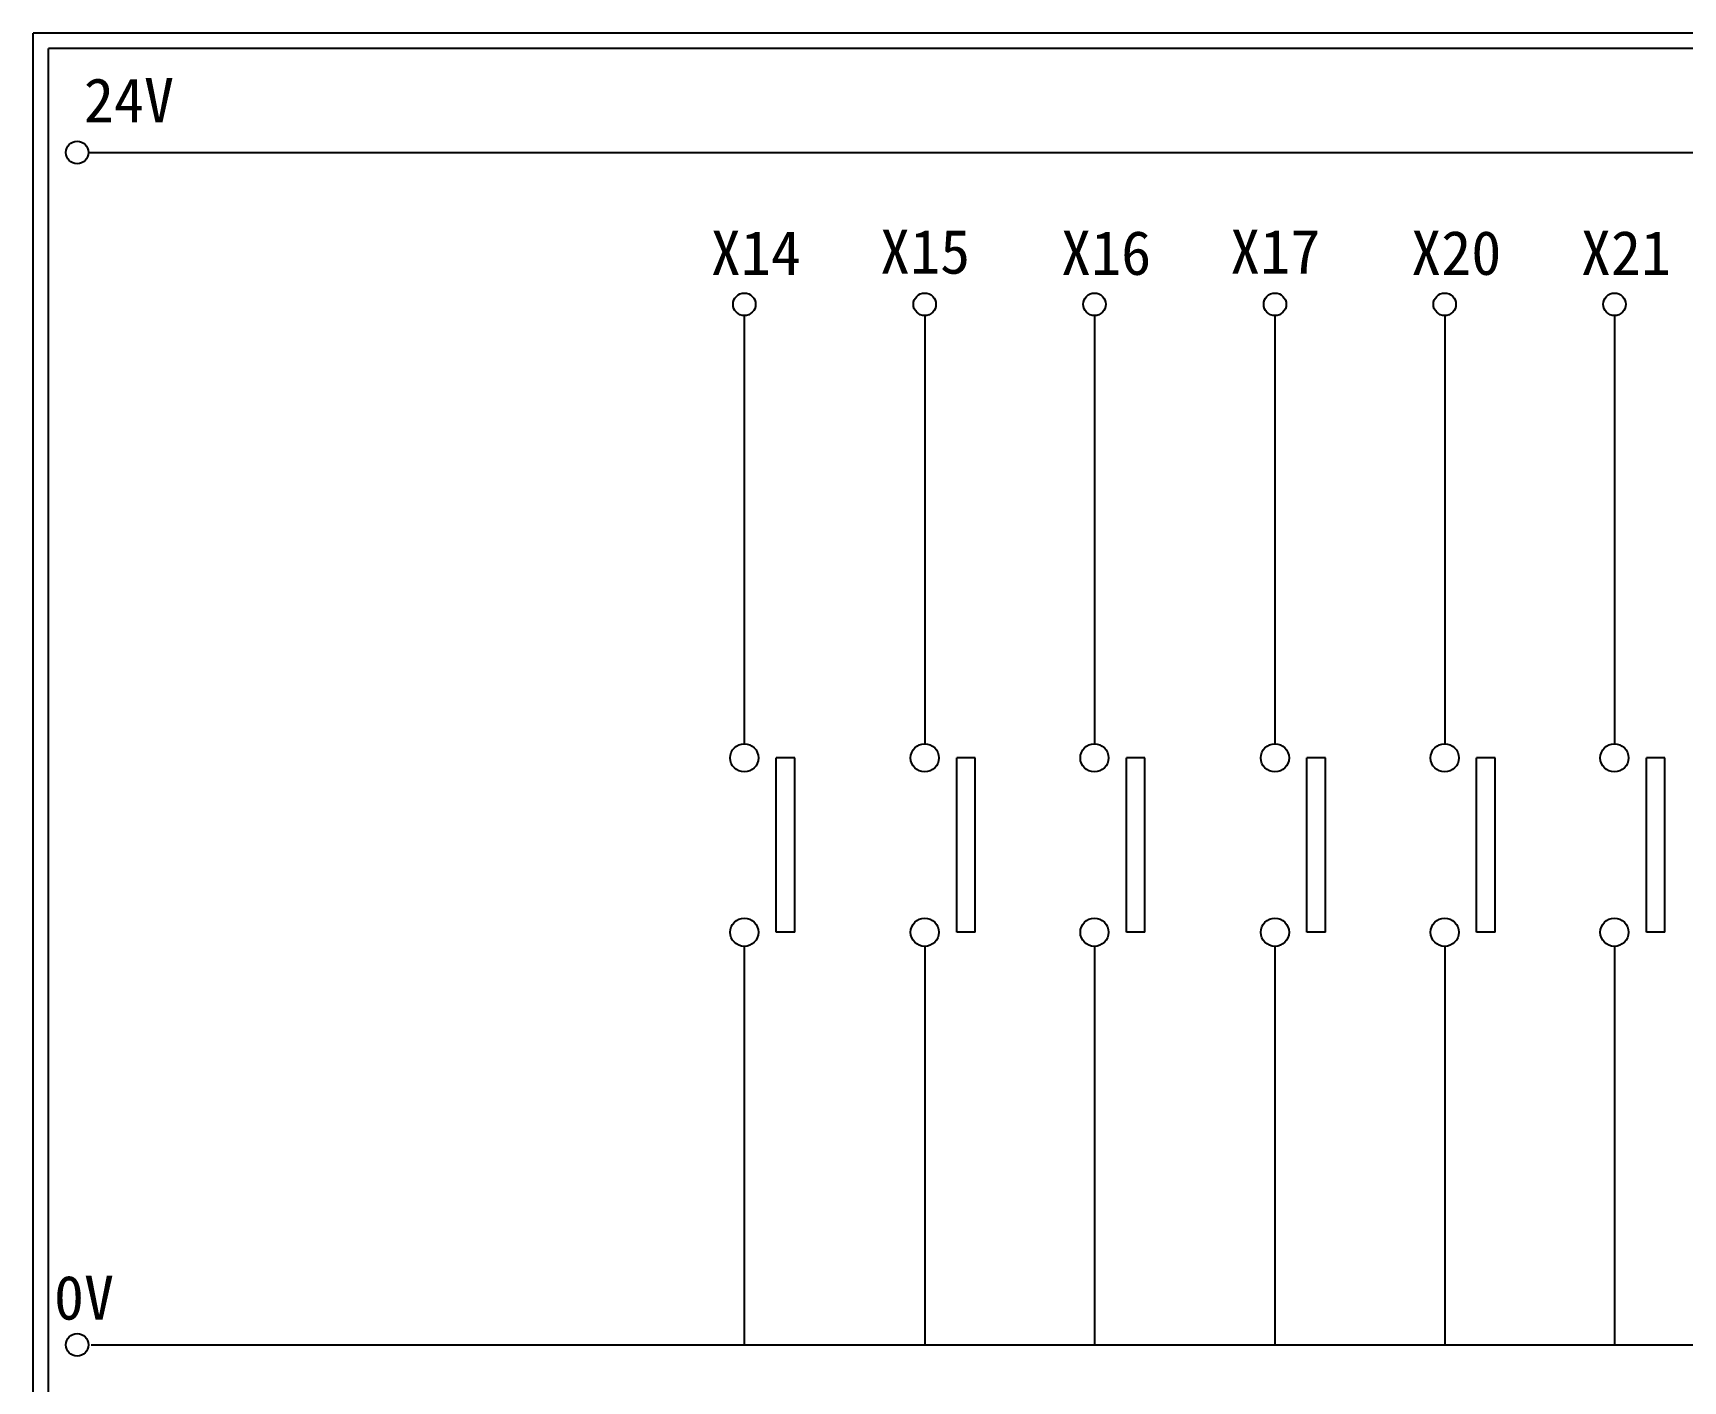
# Model space of a CAD drawing. Extents: x 275 to 562, y 265 to 469.
# Drawn here: x 274.9 to 409.4, y 358.9 to 468.9 of the extents above; entities that cross this region are included whole.
import ezdxf

# ---------------------------------------------------------------- set-up
doc = ezdxf.new("R2010")
doc.units = 0
doc.layers.get('0').update_dxf_attribs({"linetype": 'CONTINUOUS'})
doc.layers.add('圖框層', color=7, linetype='CONTINUOUS')
doc.layers.add('標尺寸層', color=3, linetype='CONTINUOUS')
doc.styles.add('STSL', font='kaiu.ttf')

msp = doc.modelspace()

# ---------------------------------------------------------------- linework, layer by layer
for p, q in [((337.01, 409.78), (335.5, 409.78)), ((351.72, 409.78), (350.22, 409.78)), ((365.56, 409.78), (364.06, 409.78)), ((380.28, 409.78), (378.77, 409.78)), ((394.12, 409.78), (392.61, 409.78)), ((407.96, 409.78), (406.46, 409.78)), ((337.01, 395.55), (335.5, 395.55)), ((351.72, 395.55), (350.22, 395.55)), ((365.56, 395.55), (364.06, 395.55)), ((380.28, 395.55), (378.77, 395.55)), ((394.12, 395.55), (392.61, 395.55)), ((407.96, 395.55), (406.46, 395.55))]:
    msp.add_line(p, q)
at = {"layer": '圖框層', "color": 7}
for p, q in [((561.9, 468.91), (274.9, 468.91)), ((274.9, 264.95), (274.9, 468.91)), ((560.65, 467.66), (276.15, 467.66)), ((276.15, 266.2), (276.15, 467.66))]:
    msp.add_line(p, q, dxfattribs=at)
at = {"layer": '標尺寸層', "color": 7}
for p, q in [((279.42, 459.17), (557.02, 459.17)), ((332.9, 445.86), (332.9, 410.93)), ((347.61, 445.86), (347.61, 410.93)), ((361.45, 445.86), (361.45, 410.93)), ((376.17, 445.86), (376.17, 410.93)), ((390.01, 445.86), (390.01, 410.93)), ((403.85, 445.86), (403.85, 410.93)), ((335.5, 395.55), (335.5, 409.78)), ((337.01, 395.55), (337.01, 409.78)), ((350.22, 395.55), (350.22, 409.78)), ((351.72, 395.55), (351.72, 409.78)), ((364.06, 395.55), (364.06, 409.78)), ((365.56, 395.55), (365.56, 409.78)), ((378.77, 395.55), (378.77, 409.78)), ((380.28, 395.55), (380.28, 409.78)), ((392.61, 395.55), (392.61, 409.78)), ((394.12, 395.55), (394.12, 409.78)), ((406.46, 395.55), (406.46, 409.78)), ((407.96, 395.55), (407.96, 409.78)), ((332.9, 394.41), (332.9, 361.9)), ((332.9, 394.4), (332.9, 361.9)), ((347.61, 394.41), (347.61, 361.9)), ((347.61, 394.4), (347.61, 361.9)), ((361.45, 394.41), (361.45, 361.9)), ((361.45, 394.4), (361.45, 361.9)), ((376.17, 394.41), (376.17, 361.9)), ((376.17, 394.4), (376.17, 361.9)), ((390.01, 394.41), (390.01, 361.9)), ((390.01, 394.4), (390.01, 361.9)), ((403.85, 394.41), (403.85, 361.9)), ((403.85, 394.41), (403.85, 361.9)), ((403.85, 394.4), (403.85, 361.9)), ((403.85, 394.4), (403.85, 361.9)), ((279.63, 361.9), (557.5, 361.9))]:
    msp.add_line(p, q, dxfattribs=at)
for centre, radius in [((278.5, 459.17), 0.92), ((332.9, 446.78), 0.92), ((332.9, 446.78), 0.92), ((347.61, 446.78), 0.92), ((361.45, 446.78), 0.92), ((361.45, 446.78), 0.92), ((376.17, 446.78), 0.92), ((390.01, 446.78), 0.92), ((390.01, 446.78), 0.92), ((403.85, 446.78), 0.92), ((403.85, 446.78), 0.92), ((332.9, 409.78), 1.15), ((347.61, 409.78), 1.15), ((361.45, 409.78), 1.15), ((376.17, 409.78), 1.15), ((390.01, 409.78), 1.15), ((403.85, 409.78), 1.15), ((332.9, 395.55), 1.15), ((347.61, 395.55), 1.15), ((361.45, 395.55), 1.15), ((376.17, 395.55), 1.15), ((390.01, 395.55), 1.15), ((403.85, 395.55), 1.15), ((278.5, 361.9), 0.92)]:
    msp.add_circle(centre, radius, dxfattribs=at)

# ---------------------------------------------------------------- texts
at = {"layer": '圖框層', "color": 4, "style": 'STSL'}
for s, p in [('24V', (279.05, 461.63)), ('X14', (330.17, 449.18)), ('X15', (343.97, 449.28)), ('X16', (358.73, 449.18)), ('X17', (372.52, 449.28)), ('X20', (387.28, 449.18)), ('X21', (401.12, 449.18)), ('0V', (276.61, 363.95))]:
    msp.add_text(s, height=3.6, dxfattribs=at).set_placement(p)

doc.saveas('drawing.dxf')
